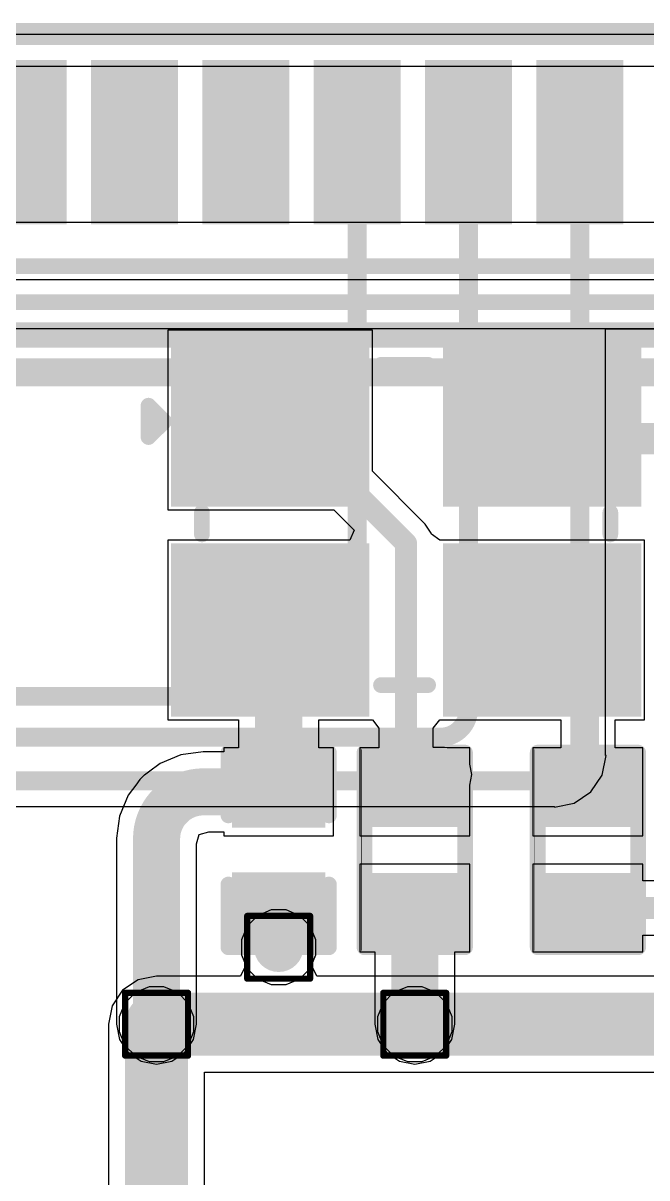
# Model space of a CAD drawing. Header units: inches. Extents: x -6 to 283, y -12 to 154.
# Drawn here: x 24.29 to 29.34, y 11.11 to 20.45 of the extents above; entities that cross this region are included whole.
import ezdxf

# ---------------------------------------------------------------- set-up
doc = ezdxf.new("R2010")
doc.units = ezdxf.units.IN
for name, color, linetype in [('Board Outline', 216, 'Continuous'), ('Bottom Layer', 5, 'Continuous'), ('Bottom Overlay', 54, 'Continuous'), ('Bottom Paste', 16, 'Continuous'), ('Bottom Solder', 6, 'Continuous'), ('Drill Drawing', 1, 'Continuous'), ('GND-1', 16, 'Continuous'), ('GND-2', 90, 'Continuous'), ('GND-3', 216, 'Continuous'), ('GND-4', 54, 'Continuous'), ('PWR-1', 156, 'Continuous'), ('PWR-2', 130, 'Continuous'), ('Signal L1', 76, 'Continuous'), ('Signal L2', 6, 'Continuous'), ('Top Layer', 1, 'Continuous'), ('Top Paste', 8, 'Continuous'), ('Top Solder', 216, 'Continuous'), ('Via Holes', 16, 'Continuous')]:
    doc.layers.add(name, color=color, linetype=linetype)

# ---------------------------------------------------------------- blocks, each defined once
blk = doc.blocks.new('SMD3225_4P_B_44')
at = {"layer": 'Bottom Layer'}
for points in [[(-1.8, 1.45), (-0.4, 1.45), (-0.4, 0.25), (-1.8, 0.25)], [(0.4, 1.45), (1.8, 1.45), (1.8, 0.25), (0.4, 0.25)], [(-1.8, -0.25), (-0.4, -0.25), (-0.4, -1.45), (-1.8, -1.45)], [(0.4, -0.25), (1.8, -0.25), (1.8, -1.45), (0.4, -1.45)]]:
    blk.add_hatch(color=5, dxfattribs=at).paths.add_polyline_path(points)
at = {"layer": 'Bottom Paste'}
for points in [[(-1.8, 1.45), (-0.4, 1.45), (-0.4, 0.25), (-1.8, 0.25)], [(0.4, 1.45), (1.8, 1.45), (1.8, 0.25), (0.4, 0.25)], [(-1.8, -0.25), (-0.4, -0.25), (-0.4, -1.45), (-1.8, -1.45)], [(0.4, -0.25), (1.8, -0.25), (1.8, -1.45), (0.4, -1.45)]]:
    blk.add_hatch(color=16, dxfattribs=at).paths.add_polyline_path(points)
at = {"layer": 'Bottom Solder'}
for points in [[(-1.9016, 1.5516), (-0.2984, 1.5516), (-0.2984, 0.1484), (-1.9016, 0.1484)], [(0.2984, 1.5516), (1.9016, 1.5516), (1.9016, 0.1484), (0.2984, 0.1484)], [(-1.9016, -0.1484), (-0.2984, -0.1484), (-0.2984, -1.5516), (-1.9016, -1.5516)], [(0.2984, -0.1484), (1.9016, -0.1484), (1.9016, -1.5516), (0.2984, -1.5516)]]:
    blk.add_hatch(color=6, dxfattribs=at).paths.add_polyline_path(points)
at = {"layer": 'Bottom Overlay'}
for points in [[(-0.2032, 1.2954, 0.127, 0.127, 0), (0.1778, 1.2954, 0.127, 0.127, 0)], [(-2.0828, 0.9652, 0.127, 0.127, 0), (-1.9558, 0.8382, 0.127, 0.127, 0)], [(-2.0828, 0.7112, 0.127, 0.127, 0), (-2.0828, 0.9652, 0.127, 0.127, 0)], [(-2.0828, 0.7112, 0.127, 0.127, 0), (-1.9558, 0.8382, 0.127, 0.127, 0)], [(-1.651, 0.1016, 0.127, 0.127, 0), (-1.651, -0.0762, 0.127, 0.127, 0)], [(1.651, -0.0762, 0.127, 0.127, 0), (1.651, 0.1016, 0.127, 0.127, 0)], [(-0.2032, -1.2954, 0.127, 0.127, 0), (0.1778, -1.2954, 0.127, 0.127, 0)]]:
    blk.add_lwpolyline(points, format="xyseb", dxfattribs=at)
for points in [[(-0.2349, 1.2954, 0.0635, 0.0635, 1), (-0.1714, 1.2954, 0.0635, 0.0635, 1)], [(0.1461, 1.2954, 0.0635, 0.0635, 1), (0.2095, 1.2954, 0.0635, 0.0635, 1)], [(-2.1145, 0.9652, 0.0635, 0.0635, 1), (-2.0511, 0.9652, 0.0635, 0.0635, 1)], [(-2.1145, 0.9652, 0.0635, 0.0635, 1), (-2.0511, 0.9652, 0.0635, 0.0635, 1)], [(-1.9875, 0.8382, 0.0635, 0.0635, 1), (-1.9241, 0.8382, 0.0635, 0.0635, 1)], [(-1.9875, 0.8382, 0.0635, 0.0635, 1), (-1.9241, 0.8382, 0.0635, 0.0635, 1)], [(-2.1145, 0.7112, 0.0635, 0.0635, 1), (-2.0511, 0.7112, 0.0635, 0.0635, 1)], [(-2.1145, 0.7112, 0.0635, 0.0635, 1), (-2.0511, 0.7112, 0.0635, 0.0635, 1)], [(-1.6827, 0.1016, 0.0635, 0.0635, 1), (-1.6193, 0.1016, 0.0635, 0.0635, 1)], [(1.6193, 0.1016, 0.0635, 0.0635, 1), (1.6827, 0.1016, 0.0635, 0.0635, 1)], [(-1.6827, -0.0762, 0.0635, 0.0635, 1), (-1.6192, -0.0762, 0.0635, 0.0635, 1)], [(1.6193, -0.0762, 0.0635, 0.0635, 1), (1.6827, -0.0762, 0.0635, 0.0635, 1)], [(-0.2349, -1.2954, 0.0635, 0.0635, 1), (-0.1714, -1.2954, 0.0635, 0.0635, 1)], [(0.1461, -1.2954, 0.0635, 0.0635, 1), (0.2095, -1.2954, 0.0635, 0.0635, 1)]]:
    blk.add_lwpolyline(points, format="xyseb", close=True, dxfattribs=at)
blk = doc.blocks.new('AP6275S__49')
at = {"layer": 'Top Layer'}
for points in [[(-2.5, 5.6275), (-2.5, 6.7525), (-2, 6.7525), (-2, 5.6275)], [(-1.6, 5.6275), (-1.6, 6.7525), (-1.1, 6.7525), (-1.1, 5.6275)], [(-0.7, 5.6275), (-0.7, 6.7525), (-0.2, 6.7525), (-0.2, 5.6275)], [(0.2, 5.6275), (0.2, 6.7525), (0.7, 6.7525), (0.7, 5.6275)], [(1.1, 5.6275), (1.1, 6.7525), (1.6, 6.7525), (1.6, 5.6275)], [(2, 5.6275), (2, 6.7525), (2.5, 6.7525), (2.5, 5.6275)]]:
    blk.add_hatch(color=1, dxfattribs=at).paths.add_polyline_path(points)
at = {"layer": 'Top Paste'}
for points in [[(-2.5, 5.6275), (-2.5, 6.7525), (-2, 6.7525), (-2, 5.6275)], [(-1.6, 5.6275), (-1.6, 6.7525), (-1.1, 6.7525), (-1.1, 5.6275)], [(-0.7, 5.6275), (-0.7, 6.7525), (-0.2, 6.7525), (-0.2, 5.6275)], [(0.2, 5.6275), (0.2, 6.7525), (0.7, 6.7525), (0.7, 5.6275)], [(1.1, 5.6275), (1.1, 6.7525), (1.6, 6.7525), (1.6, 5.6275)], [(2, 5.6275), (2, 6.7525), (2.5, 6.7525), (2.5, 5.6275)]]:
    blk.add_hatch(color=8, dxfattribs=at).paths.add_polyline_path(points)
at = {"layer": 'Top Solder'}
for points in [[(-2.6016, 5.5259), (-2.6016, 6.8541), (-1.8984, 6.8541), (-1.8984, 5.5259)], [(-1.7016, 5.5259), (-1.7016, 6.8541), (-0.9984, 6.8541), (-0.9984, 5.5259)], [(-0.8016, 5.5259), (-0.8016, 6.8541), (-0.0984, 6.8541), (-0.0984, 5.5259)], [(0.0984, 5.5259), (0.0984, 6.8541), (0.8016, 6.8541), (0.8016, 5.5259)], [(0.9984, 5.5259), (0.9984, 6.8541), (1.7016, 6.8541), (1.7016, 5.5259)], [(1.8984, 5.5259), (1.8984, 6.8541), (2.6016, 6.8541), (2.6016, 5.5259)]]:
    blk.add_hatch(color=216, dxfattribs=at).paths.add_polyline_path(points)
blk = doc.blocks.new('R___0402_B_106')
at = {"layer": 'Bottom Layer'}
for points in [[(-0.2413, 0.3175), (-0.2413, -0.3175), (-0.6985, -0.3175), (-0.6985, 0.3175)], [(0.6985, 0.3175), (0.6985, -0.3175), (0.2413, -0.3175), (0.2413, 0.3175)]]:
    blk.add_hatch(color=5, dxfattribs=at).paths.add_polyline_path(points)
at = {"layer": 'Bottom Paste'}
for points in [[(-0.2413, 0.3175), (-0.2413, -0.3175), (-0.6985, -0.3175), (-0.6985, 0.3175)], [(0.6985, 0.3175), (0.6985, -0.3175), (0.2413, -0.3175), (0.2413, 0.3175)]]:
    blk.add_hatch(color=16, dxfattribs=at).paths.add_polyline_path(points)
at = {"layer": 'Bottom Solder'}
for points in [[(-0.1863, 0.3725), (-0.1863, -0.3725), (-0.7535, -0.3725), (-0.7535, 0.3725)], [(0.7535, 0.3725), (0.7535, -0.3725), (0.1863, -0.3725), (0.1863, 0.3725)]]:
    blk.add_hatch(color=6, dxfattribs=at).paths.add_polyline_path(points)
at = {"layer": 'Bottom Overlay'}
for points in [[(-0.7874, 0.4064, 0.127, 0.127, 0), (0.7874, 0.4064, 0.127, 0.127, 0)], [(-0.7874, 0.4064, 0.127, 0.127, 0), (-0.7874, -0.4064, 0.127, 0.127, 0)], [(0.7874, 0.4064, 0.127, 0.127, 0), (0.7874, -0.4064, 0.127, 0.127, 0)], [(-0.8128, 0.4318, 0.00323, 0.00323, 0), (0.8128, 0.4318, 0.00323, 0.00323, 0)], [(-0.7874, -0.4064, 0.127, 0.127, 0), (0.7874, -0.4064, 0.127, 0.127, 0)]]:
    blk.add_lwpolyline(points, format="xyseb", dxfattribs=at)
for points in [[(-0.8191, 0.4064, 0.0635, 0.0635, 1), (-0.7556, 0.4064, 0.0635, 0.0635, 1)], [(-0.8191, 0.4064, 0.0635, 0.0635, 1), (-0.7556, 0.4064, 0.0635, 0.0635, 1)], [(0.7556, 0.4064, 0.0635, 0.0635, 1), (0.8191, 0.4064, 0.0635, 0.0635, 1)], [(0.7556, 0.4064, 0.0635, 0.0635, 1), (0.8191, 0.4064, 0.0635, 0.0635, 1)], [(-0.8136, 0.4318, 0.00161, 0.00161, 1), (-0.812, 0.4318, 0.00161, 0.00161, 1)], [(0.812, 0.4318, 0.00161, 0.00161, 1), (0.8136, 0.4318, 0.00161, 0.00161, 1)], [(-0.8191, -0.4064, 0.0635, 0.0635, 1), (-0.7556, -0.4064, 0.0635, 0.0635, 1)], [(-0.8191, -0.4064, 0.0635, 0.0635, 1), (-0.7556, -0.4064, 0.0635, 0.0635, 1)], [(0.7556, -0.4064, 0.0635, 0.0635, 1), (0.8191, -0.4064, 0.0635, 0.0635, 1)], [(0.7556, -0.4064, 0.0635, 0.0635, 1), (0.8191, -0.4064, 0.0635, 0.0635, 1)]]:
    blk.add_lwpolyline(points, format="xyseb", close=True, dxfattribs=at)
blk = doc.blocks.new('R___0402_B_108')
at = {"layer": 'Bottom Layer'}
for points in [[(-0.2413, 0.3175), (-0.2413, -0.3175), (-0.6985, -0.3175), (-0.6985, 0.3175)], [(0.6985, 0.3175), (0.6985, -0.3175), (0.2413, -0.3175), (0.2413, 0.3175)]]:
    blk.add_hatch(color=5, dxfattribs=at).paths.add_polyline_path(points)
at = {"layer": 'Bottom Paste'}
for points in [[(-0.2413, 0.3175), (-0.2413, -0.3175), (-0.6985, -0.3175), (-0.6985, 0.3175)], [(0.6985, 0.3175), (0.6985, -0.3175), (0.2413, -0.3175), (0.2413, 0.3175)]]:
    blk.add_hatch(color=16, dxfattribs=at).paths.add_polyline_path(points)
at = {"layer": 'Bottom Solder'}
for points in [[(-0.1863, 0.3725), (-0.1863, -0.3725), (-0.7535, -0.3725), (-0.7535, 0.3725)], [(0.7535, 0.3725), (0.7535, -0.3725), (0.1863, -0.3725), (0.1863, 0.3725)]]:
    blk.add_hatch(color=6, dxfattribs=at).paths.add_polyline_path(points)
at = {"layer": 'Bottom Overlay'}
for points in [[(-0.7874, 0.4064, 0.127, 0.127, 0), (0.7874, 0.4064, 0.127, 0.127, 0)], [(-0.7874, 0.4064, 0.127, 0.127, 0), (-0.7874, -0.4064, 0.127, 0.127, 0)], [(0.7874, 0.4064, 0.127, 0.127, 0), (0.7874, -0.4064, 0.127, 0.127, 0)], [(-0.8128, 0.4318, 0.00323, 0.00323, 0), (0.8128, 0.4318, 0.00323, 0.00323, 0)], [(-0.7874, -0.4064, 0.127, 0.127, 0), (0.7874, -0.4064, 0.127, 0.127, 0)]]:
    blk.add_lwpolyline(points, format="xyseb", dxfattribs=at)
for points in [[(-0.8191, 0.4064, 0.0635, 0.0635, 1), (-0.7556, 0.4064, 0.0635, 0.0635, 1)], [(-0.8191, 0.4064, 0.0635, 0.0635, 1), (-0.7556, 0.4064, 0.0635, 0.0635, 1)], [(0.7556, 0.4064, 0.0635, 0.0635, 1), (0.8191, 0.4064, 0.0635, 0.0635, 1)], [(0.7556, 0.4064, 0.0635, 0.0635, 1), (0.8191, 0.4064, 0.0635, 0.0635, 1)], [(-0.8136, 0.4318, 0.00161, 0.00161, 1), (-0.812, 0.4318, 0.00161, 0.00161, 1)], [(0.812, 0.4318, 0.00161, 0.00161, 1), (0.8136, 0.4318, 0.00161, 0.00161, 1)], [(-0.8191, -0.4064, 0.0635, 0.0635, 1), (-0.7556, -0.4064, 0.0635, 0.0635, 1)], [(-0.8191, -0.4064, 0.0635, 0.0635, 1), (-0.7556, -0.4064, 0.0635, 0.0635, 1)], [(0.7556, -0.4064, 0.0635, 0.0635, 1), (0.8191, -0.4064, 0.0635, 0.0635, 1)], [(0.7556, -0.4064, 0.0635, 0.0635, 1), (0.8191, -0.4064, 0.0635, 0.0635, 1)]]:
    blk.add_lwpolyline(points, format="xyseb", close=True, dxfattribs=at)
blk = doc.blocks.new('C___0402_B_245')
at = {"layer": 'Bottom Layer'}
for points in [[(-0.2413, 0.3175), (-0.2413, -0.3175), (-0.6985, -0.3175), (-0.6985, 0.3175)], [(0.6985, 0.3175), (0.6985, -0.3175), (0.2413, -0.3175), (0.2413, 0.3175)]]:
    blk.add_hatch(color=5, dxfattribs=at).paths.add_polyline_path(points)
at = {"layer": 'Bottom Paste'}
for points in [[(-0.2413, 0.3175), (-0.2413, -0.3175), (-0.6985, -0.3175), (-0.6985, 0.3175)], [(0.6985, 0.3175), (0.6985, -0.3175), (0.2413, -0.3175), (0.2413, 0.3175)]]:
    blk.add_hatch(color=16, dxfattribs=at).paths.add_polyline_path(points)
at = {"layer": 'Bottom Solder'}
for points in [[(-0.1813, 0.3775), (-0.1813, -0.3775), (-0.7585, -0.3775), (-0.7585, 0.3775)], [(0.7585, 0.3775), (0.7585, -0.3775), (0.1813, -0.3775), (0.1813, 0.3775)]]:
    blk.add_hatch(color=6, dxfattribs=at).paths.add_polyline_path(points)
at = {"layer": 'Bottom Overlay'}
for points in [[(-0.7874, -0.4064, 0.127, 0.127, 0), (-0.7874, 0.4064, 0.127, 0.127, 0)], [(-0.2794, 0.4064, 0.127, 0.127, 0), (-0.7874, 0.4064, 0.127, 0.127, 0)], [(0.7874, 0.4064, 0.127, 0.127, 0), (0.2794, 0.4064, 0.127, 0.127, 0)], [(0.7874, -0.4064, 0.127, 0.127, 0), (0.7874, 0.4064, 0.127, 0.127, 0)], [(-0.2794, -0.4064, 0.127, 0.127, 0), (-0.7874, -0.4064, 0.127, 0.127, 0)], [(0.7874, -0.4064, 0.127, 0.127, 0), (0.2794, -0.4064, 0.127, 0.127, 0)]]:
    blk.add_lwpolyline(points, format="xyseb", dxfattribs=at)
for points in [[(-0.8191, 0.4064, 0.0635, 0.0635, 1), (-0.7556, 0.4064, 0.0635, 0.0635, 1)], [(-0.8191, 0.4064, 0.0635, 0.0635, 1), (-0.7556, 0.4064, 0.0635, 0.0635, 1)], [(-0.3111, 0.4064, 0.0635, 0.0635, 1), (-0.2477, 0.4064, 0.0635, 0.0635, 1)], [(0.2477, 0.4064, 0.0635, 0.0635, 1), (0.3111, 0.4064, 0.0635, 0.0635, 1)], [(0.7556, 0.4064, 0.0635, 0.0635, 1), (0.8191, 0.4064, 0.0635, 0.0635, 1)], [(0.7556, 0.4064, 0.0635, 0.0635, 1), (0.8191, 0.4064, 0.0635, 0.0635, 1)], [(-0.8191, -0.4064, 0.0635, 0.0635, 1), (-0.7556, -0.4064, 0.0635, 0.0635, 1)], [(-0.8191, -0.4064, 0.0635, 0.0635, 1), (-0.7556, -0.4064, 0.0635, 0.0635, 1)], [(-0.3111, -0.4064, 0.0635, 0.0635, 1), (-0.2477, -0.4064, 0.0635, 0.0635, 1)], [(0.2477, -0.4064, 0.0635, 0.0635, 1), (0.3111, -0.4064, 0.0635, 0.0635, 1)], [(0.7556, -0.4064, 0.0635, 0.0635, 1), (0.8191, -0.4064, 0.0635, 0.0635, 1)], [(0.7556, -0.4064, 0.0635, 0.0635, 1), (0.8191, -0.4064, 0.0635, 0.0635, 1)]]:
    blk.add_lwpolyline(points, format="xyseb", close=True, dxfattribs=at)

msp = doc.modelspace()

# ---------------------------------------------------------------- hatches: boundary and pattern name
at = {"layer": 'Bottom Layer'}
h = msp.add_hatch(color=5, dxfattribs=at)
edge = h.paths.add_edge_path()
edge.add_arc((26.3602, 12.9725), 0.2, 0, 360)
h = msp.add_hatch(color=5, dxfattribs=at)
edge = h.paths.add_edge_path()
edge.add_arc((25.3731, 12.35), 0.2, 0, 360)
h = msp.add_hatch(color=5, dxfattribs=at)
edge = h.paths.add_edge_path()
edge.add_arc((27.4604, 12.35), 0.2, 0, 360)
at = {"layer": 'GND-1'}
h = msp.add_hatch(color=16, dxfattribs=at)
edge = h.paths.add_edge_path()
edge.add_arc((26.3602, 12.9725), 0.2, 0, 360)
h = msp.add_hatch(color=16, dxfattribs=at)
edge = h.paths.add_edge_path()
edge.add_arc((25.3731, 12.35), 0.2, 0, 360)
h = msp.add_hatch(color=16, dxfattribs=at)
edge = h.paths.add_edge_path()
edge.add_arc((27.4604, 12.35), 0.2, 0, 360)
at = {"layer": 'GND-2'}
h = msp.add_hatch(color=90, dxfattribs=at)
edge = h.paths.add_edge_path()
edge.add_arc((26.3602, 12.9725), 0.2, 0, 360)
h = msp.add_hatch(color=90, dxfattribs=at)
edge = h.paths.add_edge_path()
edge.add_arc((25.3731, 12.35), 0.2, 0, 360)
h = msp.add_hatch(color=90, dxfattribs=at)
edge = h.paths.add_edge_path()
edge.add_arc((27.4604, 12.35), 0.2, 0, 360)
at = {"layer": 'GND-3'}
h = msp.add_hatch(color=216, dxfattribs=at)
edge = h.paths.add_edge_path()
edge.add_arc((26.3602, 12.9725), 0.2, 0, 360)
h = msp.add_hatch(color=216, dxfattribs=at)
edge = h.paths.add_edge_path()
edge.add_arc((25.3731, 12.35), 0.2, 0, 360)
h = msp.add_hatch(color=216, dxfattribs=at)
edge = h.paths.add_edge_path()
edge.add_arc((27.4604, 12.35), 0.2, 0, 360)
at = {"layer": 'GND-4'}
h = msp.add_hatch(color=54, dxfattribs=at)
edge = h.paths.add_edge_path()
edge.add_arc((26.3602, 12.9725), 0.2, 0, 360)
h = msp.add_hatch(color=54, dxfattribs=at)
edge = h.paths.add_edge_path()
edge.add_arc((25.3731, 12.35), 0.2, 0, 360)
h = msp.add_hatch(color=54, dxfattribs=at)
edge = h.paths.add_edge_path()
edge.add_arc((27.4604, 12.35), 0.2, 0, 360)
at = {"layer": 'PWR-1'}
h = msp.add_hatch(color=156, dxfattribs=at)
edge = h.paths.add_edge_path()
edge.add_arc((26.3602, 12.9725), 0.2, 0, 360)
h = msp.add_hatch(color=156, dxfattribs=at)
edge = h.paths.add_edge_path()
edge.add_arc((25.3731, 12.35), 0.2, 0, 360)
h = msp.add_hatch(color=156, dxfattribs=at)
edge = h.paths.add_edge_path()
edge.add_arc((27.4604, 12.35), 0.2, 0, 360)
at = {"layer": 'PWR-2'}
h = msp.add_hatch(color=130, dxfattribs=at)
edge = h.paths.add_edge_path()
edge.add_arc((26.3602, 12.9725), 0.2, 0, 360)
h = msp.add_hatch(color=130, dxfattribs=at)
edge = h.paths.add_edge_path()
edge.add_arc((25.3731, 12.35), 0.2, 0, 360)
h = msp.add_hatch(color=130, dxfattribs=at)
edge = h.paths.add_edge_path()
edge.add_arc((27.4604, 12.35), 0.2, 0, 360)
at = {"layer": 'Signal L1'}
h = msp.add_hatch(color=76, dxfattribs=at)
edge = h.paths.add_edge_path()
edge.add_arc((26.3602, 12.9725), 0.2, 0, 360)
h = msp.add_hatch(color=76, dxfattribs=at)
edge = h.paths.add_edge_path()
edge.add_arc((25.3731, 12.35), 0.2, 0, 360)
h = msp.add_hatch(color=76, dxfattribs=at)
edge = h.paths.add_edge_path()
edge.add_arc((27.4604, 12.35), 0.2, 0, 360)
at = {"layer": 'Signal L2'}
h = msp.add_hatch(color=6, dxfattribs=at)
edge = h.paths.add_edge_path()
edge.add_arc((26.3602, 12.9725), 0.2, 0, 360)
h = msp.add_hatch(color=6, dxfattribs=at)
edge = h.paths.add_edge_path()
edge.add_arc((25.3731, 12.35), 0.2, 0, 360)
h = msp.add_hatch(color=6, dxfattribs=at)
edge = h.paths.add_edge_path()
edge.add_arc((27.4604, 12.35), 0.2, 0, 360)
at = {"layer": 'Top Layer'}
h = msp.add_hatch(color=1, dxfattribs=at)
edge = h.paths.add_edge_path()
edge.add_arc((26.3602, 12.9725), 0.2, 0, 360)
h = msp.add_hatch(color=1, dxfattribs=at)
edge = h.paths.add_edge_path()
edge.add_arc((25.3731, 12.35), 0.2, 0, 360)
h = msp.add_hatch(color=1, dxfattribs=at)
edge = h.paths.add_edge_path()
edge.add_arc((27.4604, 12.35), 0.2, 0, 360)
at = {"layer": 'Via Holes'}
h = msp.add_hatch(color=7, dxfattribs=at)
edge = h.paths.add_edge_path()
edge.add_arc((26.3602, 12.9725), 0.1, 0, 360)
h = msp.add_hatch(color=7, dxfattribs=at)
edge = h.paths.add_edge_path()
edge.add_arc((25.3731, 12.35), 0.1, 0, 360)
h = msp.add_hatch(color=7, dxfattribs=at)
edge = h.paths.add_edge_path()
edge.add_arc((27.4604, 12.35), 0.1, 0, 360)

# ---------------------------------------------------------------- linework, layer by layer
at = {"layer": 'Board Outline'}
msp.add_lwpolyline([(12.0364, 20.3599, 0.1778, 0.1778, 0), (75.5509, 20.3599, 0.1778, 0.1778, 0)], format="xyseb", dxfattribs=at)
at = {"layer": 'Bottom Layer'}
for p, q in [((12.0364, 20.1009), (45.7536, 20.1009)), ((27.1176, 17.9658), (25.4636, 17.9658)), ((25.4636, 17.9658), (25.4636, 16.5118)), ((27.1176, 16.8231), (27.1176, 17.9658)), ((27.5459, 16.3948), (27.1176, 16.8231)), ((25.4636, 16.5118), (26.8063, 16.5118)), ((26.8063, 16.5118), (26.9702, 16.3479)), ((27.5936, 16.3234), (27.5459, 16.3948)), ((26.9362, 16.2658), (25.4636, 16.2658)), ((25.4636, 16.2658), (25.4636, 14.8118)), ((26.9702, 16.3479), (26.9362, 16.2658)), ((27.5952, 16.3153), (27.5936, 16.3234)), ((27.6636, 16.2658), (27.5952, 16.3153)), ((27.6957, 16.2658), (27.6636, 16.2658)), ((29.3176, 16.2658), (27.6957, 16.2658)), ((29.3176, 14.8118), (29.3176, 16.2658)), ((25.4636, 14.8118), (26.0365, 14.8118)), ((26.0365, 14.8118), (26.0365, 14.5854)), ((26.6839, 14.5854), (26.6839, 14.8118)), ((26.6839, 14.8118), (27.1176, 14.8118)), ((27.1176, 14.8118), (27.1701, 14.7446)), ((27.6104, 14.7449), (27.6636, 14.8118)), ((27.6636, 14.8118), (27.6993, 14.8118)), ((27.6993, 14.8118), (28.6404, 14.8118)), ((28.6404, 14.8118), (28.6404, 14.5854)), ((29.0806, 14.5854), (29.0806, 14.8118)), ((29.0806, 14.8118), (29.3176, 14.8118)), ((27.1701, 14.7446), (27.1701, 14.5854)), ((27.6104, 14.5905), (27.6104, 14.7449)), ((26.0365, 14.5854), (25.9157, 14.5854)), ((25.9157, 14.5854), (25.9157, 14.5535)), ((26.8047, 14.5854), (26.6839, 14.5854)), ((26.8047, 13.8742), (26.8047, 14.5854)), ((27.1701, 14.5854), (27.0159, 14.5854)), ((27.0159, 14.5854), (27.0159, 13.8742)), ((27.6114, 14.5896), (27.6104, 14.5905)), ((27.7017, 14.5896), (27.6114, 14.5896)), ((27.723, 14.5854), (27.7017, 14.5896)), ((27.9049, 14.5854), (27.723, 14.5854)), ((27.9049, 14.454), (27.9049, 14.5854)), ((28.6404, 14.5854), (28.416, 14.5854)), ((28.416, 14.5854), (28.416, 13.8742)), ((29.305, 14.5854), (29.0806, 14.5854)), ((29.305, 13.8742), (29.305, 14.5854)), ((25.5702, 14.5294), (25.4008, 14.4592)), ((25.7488, 14.5529), (25.5702, 14.5294)), ((25.752, 14.5535), (25.7488, 14.5529)), ((25.9157, 14.5535), (25.752, 14.5535)), ((25.3087, 14.3885), (25.2864, 14.3736)), ((25.4008, 14.4592), (25.3087, 14.3885)), ((27.9051, 14.4537), (27.9049, 14.454)), ((27.9218, 14.3695), (27.9051, 14.4537)), ((25.2144, 14.2942), (25.1437, 14.2021)), ((25.225, 14.3101), (25.2144, 14.2942)), ((25.2375, 14.3287), (25.225, 14.3101)), ((25.225, 14.3101), (25.225, 14.3101)), ((25.225, 14.3101), (25.225, 14.3101)), ((25.2741, 14.3654), (25.2375, 14.3287)), ((25.2742, 14.3655), (25.2741, 14.3654)), ((25.2864, 14.3736), (25.2742, 14.3655)), ((27.9051, 14.2852), (27.9218, 14.3695)), ((25.1437, 14.2021), (25.0736, 14.0327)), ((27.9049, 14.285), (27.9051, 14.2852)), ((27.9049, 13.8742), (27.9049, 14.285)), ((25.0736, 14.0327), (25.05, 13.8541)), ((25.05, 13.8541), (25.0494, 13.8509)), ((25.0494, 13.8509), (25.0494, 12.35)), ((25.6968, 13.8085), (25.7172, 13.8857)), ((25.7172, 13.8857), (25.7944, 13.9061)), ((25.7944, 13.9061), (25.9157, 13.9061)), ((25.9157, 13.9061), (25.9157, 13.8742)), ((25.9157, 13.8742), (26.8047, 13.8742)), ((27.0159, 13.8742), (27.9049, 13.8742)), ((28.416, 13.8742), (29.305, 13.8742)), ((25.6968, 12.35), (25.6968, 13.8085)), ((27.9049, 13.6456), (27.0159, 13.6456)), ((27.0159, 13.6456), (27.0159, 12.9344)), ((27.9049, 12.9344), (27.9049, 13.6456)), ((29.305, 13.6456), (28.416, 13.6456)), ((28.416, 13.6456), (28.416, 12.9344)), ((29.305, 13.5101), (29.305, 13.6456)), ((29.454, 13.5101), (29.305, 13.5101)), ((29.305, 12.9344), (29.305, 13.0698)), ((29.305, 13.0698), (29.454, 13.0698)), ((27.0159, 12.9344), (27.1367, 12.9344)), ((27.1367, 12.9344), (27.1367, 12.35)), ((27.7841, 12.35), (27.7841, 12.9344)), ((27.7841, 12.9344), (27.9049, 12.9344)), ((28.416, 12.9344), (29.305, 12.9344)), ((25.0494, 12.35), (25.074, 12.2261)), ((25.6722, 12.2261), (25.6968, 12.35)), ((27.1367, 12.35), (27.1613, 12.2261)), ((27.7595, 12.2261), (27.7841, 12.35)), ((25.074, 12.2261), (25.1442, 12.1211)), ((25.602, 12.1211), (25.6722, 12.2261)), ((27.1613, 12.2261), (27.2315, 12.1211)), ((27.6893, 12.1211), (27.7595, 12.2261)), ((25.1442, 12.1211), (25.2492, 12.0509)), ((25.497, 12.0509), (25.602, 12.1211)), ((27.2315, 12.1211), (27.3365, 12.0509)), ((27.5843, 12.0509), (27.6893, 12.1211)), ((25.2492, 12.0509), (25.3731, 12.0263)), ((25.3731, 12.0263), (25.497, 12.0509)), ((27.3365, 12.0509), (27.4604, 12.0263)), ((27.4604, 12.0263), (27.5843, 12.0509))]:
    msp.add_line(p, q, dxfattribs=at)
for points in [[(26.2906, 17.2388, 0.1778, 0.1778, 0), (26.3906, 17.2388, 0.1778, 0.1778, 0)], [(26.3906, 17.2388, 0.1778, 0.1778, 0), (27.3903, 16.2391, 0.1778, 0.1778, 0)], [(28.8564, 17.0873, 0.254, 0.254, -0.198912), (28.4906, 17.2388, 0.254, 0.254, 0)], [(28.8564, 17.0873, 0.254, 0.254, 0), (30.5716, 17.0873, 0.254, 0.254, 0)], [(27.3903, 14.2033, 0.1778, 0.1778, 0), (27.3903, 16.2391, 0.1778, 0.1778, 0)], [(26.3602, 14.2298, 0.381, 0.381, 0), (26.3602, 15.52, 0.381, 0.381, 0)], [(28.4906, 15.5388, 0.1778, 0.1778, 0), (28.8605, 15.1689, 0.1778, 0.1778, 0)], [(28.8605, 14.179, 0.1778, 0.1778, 0), (28.8605, 15.1689, 0.1778, 0.1778, 0)], [(25.5031, 14.1365, 0.381, 0.381, -0.181144), (25.752, 14.2298, 0.381, 0.381, 0)], [(25.752, 14.2298, 0.381, 0.381, 0), (26.3602, 14.2298, 0.381, 0.381, 0)], [(27.6114, 14.3695, 0.1778, 0.1778, 0), (27.7017, 14.3695, 0.1778, 0.1778, 0)], [(25.4664, 14.0998, 0.381, 0.381, 0), (25.5031, 14.1365, 0.381, 0.381, 0)], [(25.3731, 13.8509, 0.381, 0.381, -0.181141), (25.4664, 14.0998, 0.381, 0.381, 0)], [(25.3731, 12.35, 0.381, 0.381, 0), (25.3731, 13.8509, 0.381, 0.381, 0)], [(27.4604, 12.35, 0.381, 0.381, 0), (27.4604, 13.29, 0.381, 0.381, 0)], [(28.8605, 13.29, 0.1778, 0.1778, 0), (29.8985, 13.29, 0.1778, 0.1778, 0)]]:
    msp.add_lwpolyline(points, format="xyseb", dxfattribs=at)
for points in [[(26.2462, 17.2388, 0.0889, 0.0889, 1), (26.3351, 17.2388, 0.0889, 0.0889, 1)], [(26.3462, 17.2388, 0.0889, 0.0889, 1), (26.4351, 17.2388, 0.0889, 0.0889, 1)], [(26.3462, 17.2388, 0.0889, 0.0889, 1), (26.4351, 17.2388, 0.0889, 0.0889, 1)], [(28.4271, 17.2388, 0.127, 0.127, 1), (28.5541, 17.2388, 0.127, 0.127, 1)], [(28.7929, 17.0873, 0.127, 0.127, 1), (28.9199, 17.0873, 0.127, 0.127, 1)], [(28.7929, 17.0873, 0.127, 0.127, 1), (28.9199, 17.0873, 0.127, 0.127, 1)], [(27.3458, 16.2391, 0.0889, 0.0889, 1), (27.4347, 16.2391, 0.0889, 0.0889, 1)], [(27.3458, 16.2391, 0.0889, 0.0889, 1), (27.4347, 16.2391, 0.0889, 0.0889, 1)], [(26.2649, 15.52, 0.1905, 0.1905, 1), (26.4554, 15.52, 0.1905, 0.1905, 1)], [(28.4462, 15.5388, 0.0889, 0.0889, 1), (28.5351, 15.5388, 0.0889, 0.0889, 1)], [(28.8161, 15.1689, 0.0889, 0.0889, 1), (28.905, 15.1689, 0.0889, 0.0889, 1)], [(28.8161, 15.1689, 0.0889, 0.0889, 1), (28.905, 15.1689, 0.0889, 0.0889, 1)], [(25.6567, 14.2298, 0.1905, 0.1905, 1), (25.8472, 14.2298, 0.1905, 0.1905, 1)], [(25.6567, 14.2298, 0.1905, 0.1905, 1), (25.8472, 14.2298, 0.1905, 0.1905, 1)], [(26.2649, 14.2298, 0.1905, 0.1905, 1), (26.4554, 14.2298, 0.1905, 0.1905, 1)], [(26.2649, 14.2298, 0.1905, 0.1905, 1), (26.4554, 14.2298, 0.1905, 0.1905, 1)], [(27.567, 14.3695, 0.0889, 0.0889, 1), (27.6559, 14.3695, 0.0889, 0.0889, 1)], [(27.6573, 14.3695, 0.0889, 0.0889, 1), (27.7462, 14.3695, 0.0889, 0.0889, 1)], [(25.4078, 14.1365, 0.1905, 0.1905, 1), (25.5983, 14.1365, 0.1905, 0.1905, 1)], [(25.4078, 14.1365, 0.1905, 0.1905, 1), (25.5983, 14.1365, 0.1905, 0.1905, 1)], [(25.3711, 14.0998, 0.1905, 0.1905, 1), (25.5616, 14.0998, 0.1905, 0.1905, 1)], [(25.3711, 14.0998, 0.1905, 0.1905, 1), (25.5616, 14.0998, 0.1905, 0.1905, 1)], [(27.3458, 14.2033, 0.0889, 0.0889, 1), (27.4347, 14.2033, 0.0889, 0.0889, 1)], [(28.8161, 14.179, 0.0889, 0.0889, 1), (28.905, 14.179, 0.0889, 0.0889, 1)], [(25.2779, 13.8509, 0.1905, 0.1905, 1), (25.4684, 13.8509, 0.1905, 0.1905, 1)], [(25.2779, 13.8509, 0.1905, 0.1905, 1), (25.4684, 13.8509, 0.1905, 0.1905, 1)], [(27.3652, 13.29, 0.1905, 0.1905, 1), (27.5557, 13.29, 0.1905, 0.1905, 1)], [(28.8161, 13.29, 0.0889, 0.0889, 1), (28.905, 13.29, 0.0889, 0.0889, 1)], [(25.2779, 12.35, 0.1905, 0.1905, 1), (25.4684, 12.35, 0.1905, 0.1905, 1)], [(27.3652, 12.35, 0.1905, 0.1905, 1), (27.5557, 12.35, 0.1905, 0.1905, 1)]]:
    msp.add_lwpolyline(points, format="xyseb", close=True, dxfattribs=at)
at = {"layer": 'Drill Drawing'}
for points in [[(26.1062, 13.2265, 0.0508, 0.0508, 0), (26.6142, 13.2265, 0.0508, 0.0508, 0)], [(26.1062, 12.7185, 0.0508, 0.0508, 0), (26.1062, 13.2265, 0.0508, 0.0508, 0)], [(26.6142, 12.7185, 0.0508, 0.0508, 0), (26.6142, 13.2265, 0.0508, 0.0508, 0)], [(26.1062, 12.7185, 0.0508, 0.0508, 0), (26.6142, 12.7185, 0.0508, 0.0508, 0)], [(25.1191, 12.604, 0.0508, 0.0508, 0), (25.6271, 12.604, 0.0508, 0.0508, 0)], [(25.1191, 12.096, 0.0508, 0.0508, 0), (25.1191, 12.604, 0.0508, 0.0508, 0)], [(25.6271, 12.096, 0.0508, 0.0508, 0), (25.6271, 12.604, 0.0508, 0.0508, 0)], [(27.2064, 12.604, 0.0508, 0.0508, 0), (27.7144, 12.604, 0.0508, 0.0508, 0)], [(27.2064, 12.096, 0.0508, 0.0508, 0), (27.2064, 12.604, 0.0508, 0.0508, 0)], [(27.7144, 12.096, 0.0508, 0.0508, 0), (27.7144, 12.604, 0.0508, 0.0508, 0)], [(25.1191, 12.096, 0.0508, 0.0508, 0), (25.6271, 12.096, 0.0508, 0.0508, 0)], [(27.2064, 12.096, 0.0508, 0.0508, 0), (27.7144, 12.096, 0.0508, 0.0508, 0)]]:
    msp.add_lwpolyline(points, format="xyseb", dxfattribs=at)
for points in [[(26.0935, 13.2265, 0.0254, 0.0254, 1), (26.1189, 13.2265, 0.0254, 0.0254, 1)], [(26.0935, 13.2265, 0.0254, 0.0254, 1), (26.1189, 13.2265, 0.0254, 0.0254, 1)], [(26.6015, 13.2265, 0.0254, 0.0254, 1), (26.6269, 13.2265, 0.0254, 0.0254, 1)], [(26.6015, 13.2265, 0.0254, 0.0254, 1), (26.6269, 13.2265, 0.0254, 0.0254, 1)], [(26.0935, 12.7185, 0.0254, 0.0254, 1), (26.1189, 12.7185, 0.0254, 0.0254, 1)], [(26.0935, 12.7185, 0.0254, 0.0254, 1), (26.1189, 12.7185, 0.0254, 0.0254, 1)], [(26.6015, 12.7185, 0.0254, 0.0254, 1), (26.6269, 12.7185, 0.0254, 0.0254, 1)], [(26.6015, 12.7185, 0.0254, 0.0254, 1), (26.6269, 12.7185, 0.0254, 0.0254, 1)], [(25.1064, 12.604, 0.0254, 0.0254, 1), (25.1318, 12.604, 0.0254, 0.0254, 1)], [(25.1064, 12.604, 0.0254, 0.0254, 1), (25.1318, 12.604, 0.0254, 0.0254, 1)], [(25.6144, 12.604, 0.0254, 0.0254, 1), (25.6398, 12.604, 0.0254, 0.0254, 1)], [(25.6144, 12.604, 0.0254, 0.0254, 1), (25.6398, 12.604, 0.0254, 0.0254, 1)], [(27.1937, 12.604, 0.0254, 0.0254, 1), (27.2191, 12.604, 0.0254, 0.0254, 1)], [(27.1937, 12.604, 0.0254, 0.0254, 1), (27.2191, 12.604, 0.0254, 0.0254, 1)], [(27.7017, 12.604, 0.0254, 0.0254, 1), (27.7271, 12.604, 0.0254, 0.0254, 1)], [(27.7017, 12.604, 0.0254, 0.0254, 1), (27.7271, 12.604, 0.0254, 0.0254, 1)], [(25.1064, 12.096, 0.0254, 0.0254, 1), (25.1318, 12.096, 0.0254, 0.0254, 1)], [(25.1064, 12.096, 0.0254, 0.0254, 1), (25.1318, 12.096, 0.0254, 0.0254, 1)], [(25.6144, 12.096, 0.0254, 0.0254, 1), (25.6398, 12.096, 0.0254, 0.0254, 1)], [(25.6144, 12.096, 0.0254, 0.0254, 1), (25.6398, 12.096, 0.0254, 0.0254, 1)], [(27.1937, 12.096, 0.0254, 0.0254, 1), (27.2191, 12.096, 0.0254, 0.0254, 1)], [(27.1937, 12.096, 0.0254, 0.0254, 1), (27.2191, 12.096, 0.0254, 0.0254, 1)], [(27.7017, 12.096, 0.0254, 0.0254, 1), (27.7271, 12.096, 0.0254, 0.0254, 1)], [(27.7017, 12.096, 0.0254, 0.0254, 1), (27.7271, 12.096, 0.0254, 0.0254, 1)]]:
    msp.add_lwpolyline(points, format="xyseb", close=True, dxfattribs=at)
at = {"layer": 'GND-1'}
for p, q in [((12.0364, 20.1009), (75.5508, 20.1009)), ((25.3131, 12.6516), (25.2023, 12.6057)), ((25.4331, 12.6516), (25.3131, 12.6516)), ((25.544, 12.6057), (25.4331, 12.6516)), ((27.4004, 12.6516), (27.2896, 12.6057)), ((27.5204, 12.6516), (27.4004, 12.6516)), ((27.6313, 12.6057), (27.5204, 12.6516)), ((25.1174, 12.5209), (25.0715, 12.41)), ((25.2023, 12.6057), (25.1174, 12.5209)), ((25.6288, 12.5209), (25.544, 12.6057)), ((25.6747, 12.41), (25.6288, 12.5209)), ((27.2047, 12.5209), (27.1588, 12.41)), ((27.2896, 12.6057), (27.2047, 12.5209)), ((27.7161, 12.5209), (27.6313, 12.6057)), ((27.762, 12.41), (27.7161, 12.5209)), ((25.0715, 12.41), (25.0715, 12.29)), ((25.6747, 12.29), (25.6747, 12.41)), ((27.1588, 12.41), (27.1588, 12.29)), ((27.762, 12.29), (27.762, 12.41)), ((25.0715, 12.29), (25.1174, 12.1792)), ((25.6288, 12.1792), (25.6747, 12.29)), ((27.1588, 12.29), (27.2047, 12.1792)), ((27.7161, 12.1792), (27.762, 12.29)), ((25.1174, 12.1792), (25.2023, 12.0943)), ((25.544, 12.0943), (25.6288, 12.1792)), ((27.2047, 12.1792), (27.2896, 12.0943)), ((27.6313, 12.0943), (27.7161, 12.1792)), ((25.2023, 12.0943), (25.3131, 12.0484)), ((25.4331, 12.0484), (25.544, 12.0943)), ((27.2896, 12.0943), (27.4004, 12.0484)), ((27.5204, 12.0484), (27.6313, 12.0943)), ((25.3131, 12.0484), (25.4331, 12.0484)), ((27.4004, 12.0484), (27.5204, 12.0484))]:
    msp.add_line(p, q, dxfattribs=at)
at = {"layer": 'GND-2'}
for p, q in [((12.0364, 20.1009), (75.5508, 20.1009)), ((25.3131, 12.6516), (25.2023, 12.6057)), ((25.4331, 12.6516), (25.3131, 12.6516)), ((25.544, 12.6057), (25.4331, 12.6516)), ((27.4004, 12.6516), (27.2896, 12.6057)), ((27.5204, 12.6516), (27.4004, 12.6516)), ((27.6313, 12.6057), (27.5204, 12.6516)), ((25.1174, 12.5209), (25.0715, 12.41)), ((25.2023, 12.6057), (25.1174, 12.5209)), ((25.6288, 12.5209), (25.544, 12.6057)), ((25.6747, 12.41), (25.6288, 12.5209)), ((27.2047, 12.5209), (27.1588, 12.41)), ((27.2896, 12.6057), (27.2047, 12.5209)), ((27.7161, 12.5209), (27.6313, 12.6057)), ((27.762, 12.41), (27.7161, 12.5209)), ((25.0715, 12.41), (25.0715, 12.29)), ((25.6747, 12.29), (25.6747, 12.41)), ((27.1588, 12.41), (27.1588, 12.29)), ((27.762, 12.29), (27.762, 12.41)), ((25.0715, 12.29), (25.1174, 12.1792)), ((25.6288, 12.1792), (25.6747, 12.29)), ((27.1588, 12.29), (27.2047, 12.1792)), ((27.7161, 12.1792), (27.762, 12.29)), ((25.1174, 12.1792), (25.2023, 12.0943)), ((25.544, 12.0943), (25.6288, 12.1792)), ((27.2047, 12.1792), (27.2896, 12.0943)), ((27.6313, 12.0943), (27.7161, 12.1792)), ((25.2023, 12.0943), (25.3131, 12.0484)), ((25.4331, 12.0484), (25.544, 12.0943)), ((27.2896, 12.0943), (27.4004, 12.0484)), ((27.5204, 12.0484), (27.6313, 12.0943)), ((25.3131, 12.0484), (25.4331, 12.0484)), ((27.4004, 12.0484), (27.5204, 12.0484))]:
    msp.add_line(p, q, dxfattribs=at)
at = {"layer": 'GND-3'}
for p, q in [((12.0364, 20.1009), (75.5508, 20.1009)), ((25.3131, 12.6516), (25.2023, 12.6057)), ((25.4331, 12.6516), (25.3131, 12.6516)), ((25.544, 12.6057), (25.4331, 12.6516)), ((27.4004, 12.6516), (27.2896, 12.6057)), ((27.5204, 12.6516), (27.4004, 12.6516)), ((27.6313, 12.6057), (27.5204, 12.6516)), ((25.1174, 12.5209), (25.0715, 12.41)), ((25.2023, 12.6057), (25.1174, 12.5209)), ((25.6288, 12.5209), (25.544, 12.6057)), ((25.6747, 12.41), (25.6288, 12.5209)), ((27.2047, 12.5209), (27.1588, 12.41)), ((27.2896, 12.6057), (27.2047, 12.5209)), ((27.7161, 12.5209), (27.6313, 12.6057)), ((27.762, 12.41), (27.7161, 12.5209)), ((25.0715, 12.41), (25.0715, 12.29)), ((25.6747, 12.29), (25.6747, 12.41)), ((27.1588, 12.41), (27.1588, 12.29)), ((27.762, 12.29), (27.762, 12.41)), ((25.0715, 12.29), (25.1174, 12.1792)), ((25.6288, 12.1792), (25.6747, 12.29)), ((27.1588, 12.29), (27.2047, 12.1792)), ((27.7161, 12.1792), (27.762, 12.29)), ((25.1174, 12.1792), (25.2023, 12.0943)), ((25.544, 12.0943), (25.6288, 12.1792)), ((27.2047, 12.1792), (27.2896, 12.0943)), ((27.6313, 12.0943), (27.7161, 12.1792)), ((25.2023, 12.0943), (25.3131, 12.0484)), ((25.4331, 12.0484), (25.544, 12.0943)), ((27.2896, 12.0943), (27.4004, 12.0484)), ((27.5204, 12.0484), (27.6313, 12.0943)), ((25.3131, 12.0484), (25.4331, 12.0484)), ((27.4004, 12.0484), (27.5204, 12.0484))]:
    msp.add_line(p, q, dxfattribs=at)
at = {"layer": 'GND-4'}
for p, q in [((12.0364, 20.1009), (75.5508, 20.1009)), ((25.3131, 12.6516), (25.2023, 12.6057)), ((25.4331, 12.6516), (25.3131, 12.6516)), ((25.544, 12.6057), (25.4331, 12.6516)), ((27.4004, 12.6516), (27.2896, 12.6057)), ((27.5204, 12.6516), (27.4004, 12.6516)), ((27.6313, 12.6057), (27.5204, 12.6516)), ((25.1174, 12.5209), (25.0715, 12.41)), ((25.2023, 12.6057), (25.1174, 12.5209)), ((25.6288, 12.5209), (25.544, 12.6057)), ((25.6747, 12.41), (25.6288, 12.5209)), ((27.2047, 12.5209), (27.1588, 12.41)), ((27.2896, 12.6057), (27.2047, 12.5209)), ((27.7161, 12.5209), (27.6313, 12.6057)), ((27.762, 12.41), (27.7161, 12.5209)), ((25.0715, 12.41), (25.0715, 12.29)), ((25.6747, 12.29), (25.6747, 12.41)), ((27.1588, 12.41), (27.1588, 12.29)), ((27.762, 12.29), (27.762, 12.41)), ((25.0715, 12.29), (25.1174, 12.1792)), ((25.6288, 12.1792), (25.6747, 12.29)), ((27.1588, 12.29), (27.2047, 12.1792)), ((27.7161, 12.1792), (27.762, 12.29)), ((25.1174, 12.1792), (25.2023, 12.0943)), ((25.544, 12.0943), (25.6288, 12.1792)), ((27.2047, 12.1792), (27.2896, 12.0943)), ((27.6313, 12.0943), (27.7161, 12.1792)), ((25.2023, 12.0943), (25.3131, 12.0484)), ((25.4331, 12.0484), (25.544, 12.0943)), ((27.2896, 12.0943), (27.4004, 12.0484)), ((27.5204, 12.0484), (27.6313, 12.0943)), ((25.3131, 12.0484), (25.4331, 12.0484)), ((27.4004, 12.0484), (27.5204, 12.0484))]:
    msp.add_line(p, q, dxfattribs=at)
at = {"layer": 'PWR-1'}
for p, q in [((17.9576, 20.1009), (33.7626, 20.1009)), ((26.3002, 13.2741), (26.1894, 13.2282)), ((26.4202, 13.2741), (26.3002, 13.2741)), ((26.531, 13.2282), (26.4202, 13.2741)), ((26.1894, 13.2282), (26.1045, 13.1433)), ((26.6159, 13.1433), (26.531, 13.2282)), ((26.1045, 13.1433), (26.0586, 13.0325)), ((26.6618, 13.0325), (26.6159, 13.1433)), ((26.0586, 13.0325), (26.0586, 12.9125)), ((26.6618, 12.9125), (26.6618, 13.0325)), ((26.0586, 12.9125), (26.0938, 12.8274)), ((26.6265, 12.8274), (26.6618, 12.9125)), ((26.0938, 12.8274), (26.0515, 12.7385)), ((26.6689, 12.7385), (26.6265, 12.8274)), ((25.2245, 12.7089), (25.0984, 12.6247)), ((25.3731, 12.7385), (25.2245, 12.7089)), ((26.0515, 12.7385), (25.3731, 12.7385)), ((31.6914, 12.7385), (26.6689, 12.7385)), ((25.0984, 12.6247), (25.0142, 12.4987)), ((25.0142, 12.4987), (24.9847, 12.35)), ((24.9847, 12.35), (24.9847, 10.2674)), ((25.7616, 10.2674), (25.7616, 11.9615)), ((25.7616, 11.9615), (31.6914, 11.9615))]:
    msp.add_line(p, q, dxfattribs=at)
for points in [[(25.3731, 10.2674, 0.508, 0.508, 0), (25.3731, 12.35, 0.508, 0.508, 0)], [(25.3731, 12.35, 0.508, 0.508, 0), (27.4604, 12.35, 0.508, 0.508, 0)], [(27.4604, 12.35, 0.508, 0.508, 0), (31.6914, 12.35, 0.508, 0.508, 0)]]:
    msp.add_lwpolyline(points, format="xyseb", dxfattribs=at)
for points in [[(25.2461, 12.35, 0.254, 0.254, 1), (25.5001, 12.35, 0.254, 0.254, 1)], [(25.2461, 12.35, 0.254, 0.254, 1), (25.5001, 12.35, 0.254, 0.254, 1)], [(27.3334, 12.35, 0.254, 0.254, 1), (27.5874, 12.35, 0.254, 0.254, 1)], [(27.3334, 12.35, 0.254, 0.254, 1), (27.5874, 12.35, 0.254, 0.254, 1)]]:
    msp.add_lwpolyline(points, format="xyseb", close=True, dxfattribs=at)
at = {"layer": 'PWR-2'}
for p, q in [((17.934, 20.1009), (36.3945, 20.1009)), ((26.3002, 13.2741), (26.1894, 13.2282)), ((26.4202, 13.2741), (26.3002, 13.2741)), ((26.531, 13.2282), (26.4202, 13.2741)), ((26.1894, 13.2282), (26.1045, 13.1433)), ((26.6159, 13.1433), (26.531, 13.2282)), ((26.1045, 13.1433), (26.0586, 13.0325)), ((26.6618, 13.0325), (26.6159, 13.1433)), ((26.0586, 13.0325), (26.0586, 12.9125)), ((26.6618, 12.9125), (26.6618, 13.0325)), ((26.0586, 12.9125), (26.1045, 12.8016)), ((26.6159, 12.8016), (26.6618, 12.9125)), ((26.1045, 12.8016), (26.1894, 12.7168)), ((26.531, 12.7168), (26.6159, 12.8016)), ((26.1894, 12.7168), (26.3002, 12.6709)), ((26.4202, 12.6709), (26.531, 12.7168)), ((25.3131, 12.6516), (25.2023, 12.6057)), ((25.4331, 12.6516), (25.3131, 12.6516)), ((25.544, 12.6057), (25.4331, 12.6516)), ((26.3002, 12.6709), (26.4202, 12.6709)), ((27.4004, 12.6516), (27.2896, 12.6057)), ((27.5204, 12.6516), (27.4004, 12.6516)), ((27.6313, 12.6057), (27.5204, 12.6516)), ((25.1174, 12.5209), (25.0715, 12.41)), ((25.2023, 12.6057), (25.1174, 12.5209)), ((25.6288, 12.5209), (25.544, 12.6057)), ((25.6747, 12.41), (25.6288, 12.5209)), ((27.2047, 12.5209), (27.1588, 12.41)), ((27.2896, 12.6057), (27.2047, 12.5209)), ((27.7161, 12.5209), (27.6313, 12.6057)), ((27.762, 12.41), (27.7161, 12.5209)), ((25.0715, 12.41), (25.0715, 12.29)), ((25.6747, 12.29), (25.6747, 12.41)), ((27.1588, 12.41), (27.1588, 12.29)), ((27.762, 12.29), (27.762, 12.41)), ((25.0715, 12.29), (25.1174, 12.1792)), ((25.6288, 12.1792), (25.6747, 12.29)), ((27.1588, 12.29), (27.2047, 12.1792)), ((27.7161, 12.1792), (27.762, 12.29)), ((25.1174, 12.1792), (25.2023, 12.0943)), ((25.544, 12.0943), (25.6288, 12.1792)), ((27.2047, 12.1792), (27.2896, 12.0943)), ((27.6313, 12.0943), (27.7161, 12.1792)), ((25.2023, 12.0943), (25.3131, 12.0484)), ((25.4331, 12.0484), (25.544, 12.0943)), ((27.2896, 12.0943), (27.4004, 12.0484)), ((27.5204, 12.0484), (27.6313, 12.0943)), ((25.3131, 12.0484), (25.4331, 12.0484)), ((27.4004, 12.0484), (27.5204, 12.0484))]:
    msp.add_line(p, q, dxfattribs=at)
at = {"layer": 'Signal L1'}
for p, q in [((12.0364, 20.1009), (30.8904, 20.1009)), ((30.8011, 18.373), (21.1513, 18.373))]:
    msp.add_line(p, q, dxfattribs=at)
for points in [[(21.1513, 18.1904, 0.1041, 0.1041, 0), (30.8011, 18.1904, 0.1041, 0.1041, 0)], [(22.4755, 17.9763, 0.1016, 0.1016, 0), (31.2708, 17.9763, 0.1016, 0.1016, 0)], [(22.5196, 17.6855, 0.1016, 0.1016, 0), (30.5534, 17.6855, 0.1016, 0.1016, 0)]]:
    msp.add_lwpolyline(points, format="xyseb", dxfattribs=at)
at = {"layer": 'Signal L2'}
for p, q in [((12.0364, 20.1009), (75.5508, 20.1009)), ((34.1607, 18.8346), (17.3268, 18.8346))]:
    msp.add_line(p, q, dxfattribs=at)
for points in [[(17.4592, 18.4816, 0.127, 0.127, 0), (48.3941, 18.4816, 0.127, 0.127, 0)], [(17.5798, 18.1904, 0.127, 0.127, 0), (48.231, 18.1904, 0.127, 0.127, 0)], [(17.706, 17.8856, 0.127, 0.127, 0), (48.047, 17.8856, 0.127, 0.127, 0)], [(17.8349, 17.5745, 0.127, 0.127, 0), (47.2889, 17.5745, 0.127, 0.127, 0)]]:
    msp.add_lwpolyline(points, format="xyseb", dxfattribs=at)
at = {"layer": 'Top Layer'}
for p, q in [((20.1416, 20.3599), (32.8512, 20.3599)), ((32.8512, 17.9763), (20.1416, 17.9763)), ((29.0026, 14.5228), (29.0026, 17.9763)), ((29.0026, 17.9763), (29.4851, 17.9763)), ((28.975, 14.3638), (29.0066, 14.5228)), ((29.0066, 14.5228), (29.0026, 14.5228)), ((28.8849, 14.229), (28.975, 14.3638)), ((28.7501, 14.1389), (28.8849, 14.229)), ((21.2999, 14.1113), (28.5911, 14.1113)), ((28.5911, 14.1073), (28.7501, 14.1389)), ((28.5911, 14.1113), (28.5911, 14.1073)), ((25.3131, 12.6516), (25.2023, 12.6057)), ((25.4331, 12.6516), (25.3131, 12.6516)), ((25.544, 12.6057), (25.4331, 12.6516)), ((27.4004, 12.6516), (27.2896, 12.6057)), ((27.5204, 12.6516), (27.4004, 12.6516)), ((27.6313, 12.6057), (27.5204, 12.6516)), ((25.1174, 12.5209), (25.0715, 12.41)), ((25.2023, 12.6057), (25.1174, 12.5209)), ((25.6288, 12.5209), (25.544, 12.6057)), ((25.6747, 12.41), (25.6288, 12.5209)), ((27.2047, 12.5209), (27.1588, 12.41)), ((27.2896, 12.6057), (27.2047, 12.5209)), ((27.7161, 12.5209), (27.6313, 12.6057)), ((27.762, 12.41), (27.7161, 12.5209)), ((25.0715, 12.41), (25.0715, 12.29)), ((25.6747, 12.29), (25.6747, 12.41)), ((27.1588, 12.41), (27.1588, 12.29)), ((27.762, 12.29), (27.762, 12.41)), ((25.0715, 12.29), (25.1174, 12.1792)), ((25.6288, 12.1792), (25.6747, 12.29)), ((27.1588, 12.29), (27.2047, 12.1792)), ((27.7161, 12.1792), (27.762, 12.29)), ((25.1174, 12.1792), (25.2023, 12.0943)), ((25.544, 12.0943), (25.6288, 12.1792)), ((27.2047, 12.1792), (27.2896, 12.0943)), ((27.6313, 12.0943), (27.7161, 12.1792)), ((25.2023, 12.0943), (25.3131, 12.0484)), ((25.4331, 12.0484), (25.544, 12.0943)), ((27.2896, 12.0943), (27.4004, 12.0484)), ((27.5204, 12.0484), (27.6313, 12.0943)), ((25.3131, 12.0484), (25.4331, 12.0484)), ((27.4004, 12.0484), (27.5204, 12.0484))]:
    msp.add_line(p, q, dxfattribs=at)
for points in [[(26.9954, 15.3069, 0.1524, 0.1524, 0), (26.9954, 19.4851, 0.1524, 0.1524, 0)], [(27.8954, 14.8985, 0.1524, 0.1524, 0), (27.8954, 19.4851, 0.1524, 0.1524, 0)], [(28.7954, 14.5228, 0.1524, 0.1524, 0), (28.7954, 19.4851, 0.1524, 0.1524, 0)], [(26.9954, 15.3069, 0.1524, 0.1524, -0.414214), (26.6908, 15.0022, 0.1524, 0.1524, 0)], [(21.4791, 15.0022, 0.1524, 0.1524, 0), (26.6908, 15.0022, 0.1524, 0.1524, 0)], [(27.8954, 14.8985, 0.1524, 0.1524, -0.414214), (27.6695, 14.6725, 0.1524, 0.1524, 0)], [(20.8235, 14.6725, 0.1524, 0.1524, 0), (27.6695, 14.6725, 0.1524, 0.1524, 0)], [(28.7954, 14.5228, 0.1524, 0.1524, -0.414214), (28.5911, 14.3184, 0.1524, 0.1524, 0)], [(21.1513, 14.3184, 0.1524, 0.1524, 0), (28.5911, 14.3184, 0.1524, 0.1524, 0)]]:
    msp.add_lwpolyline(points, format="xyseb", dxfattribs=at)
for points in [[(26.9573, 19.4851, 0.0762, 0.0762, 1), (27.0335, 19.4851, 0.0762, 0.0762, 1)], [(27.8573, 19.4851, 0.0762, 0.0762, 1), (27.9335, 19.4851, 0.0762, 0.0762, 1)], [(28.7573, 19.4851, 0.0762, 0.0762, 1), (28.8335, 19.4851, 0.0762, 0.0762, 1)], [(26.9573, 15.3069, 0.0762, 0.0762, 1), (27.0335, 15.3069, 0.0762, 0.0762, 1)], [(26.9573, 15.3069, 0.0762, 0.0762, 1), (27.0335, 15.3069, 0.0762, 0.0762, 1)], [(26.6527, 15.0022, 0.0762, 0.0762, 1), (26.7289, 15.0022, 0.0762, 0.0762, 1)], [(26.6527, 15.0022, 0.0762, 0.0762, 1), (26.7289, 15.0022, 0.0762, 0.0762, 1)], [(27.8573, 14.8985, 0.0762, 0.0762, 1), (27.9335, 14.8985, 0.0762, 0.0762, 1)], [(27.8573, 14.8985, 0.0762, 0.0762, 1), (27.9335, 14.8985, 0.0762, 0.0762, 1)], [(27.6314, 14.6725, 0.0762, 0.0762, 1), (27.7076, 14.6725, 0.0762, 0.0762, 1)], [(27.6314, 14.6725, 0.0762, 0.0762, 1), (27.7076, 14.6725, 0.0762, 0.0762, 1)], [(28.7573, 14.5228, 0.0762, 0.0762, 1), (28.8335, 14.5228, 0.0762, 0.0762, 1)], [(28.7573, 14.5228, 0.0762, 0.0762, 1), (28.8335, 14.5228, 0.0762, 0.0762, 1)], [(28.553, 14.3184, 0.0762, 0.0762, 1), (28.6292, 14.3184, 0.0762, 0.0762, 1)], [(28.553, 14.3184, 0.0762, 0.0762, 1), (28.6292, 14.3184, 0.0762, 0.0762, 1)]]:
    msp.add_lwpolyline(points, format="xyseb", close=True, dxfattribs=at)

# ---------------------------------------------------------------- block references
for name, p in [('AP6275S__49', (26.5454, 13.2951)), ('SMD3225_4P_B_44', (27.3906, 16.3888))]:
    msp.add_blockref(name, p)
for name, p, rotation in [('C___0402_B_245', (26.3602, 13.7599), 270), ('R___0402_B_108', (27.4604, 13.7599), 90), ('R___0402_B_106', (28.8605, 13.7599), 90)]:
    msp.add_blockref(name, p, dxfattribs=dict(rotation=rotation))

doc.saveas('drawing.dxf')
